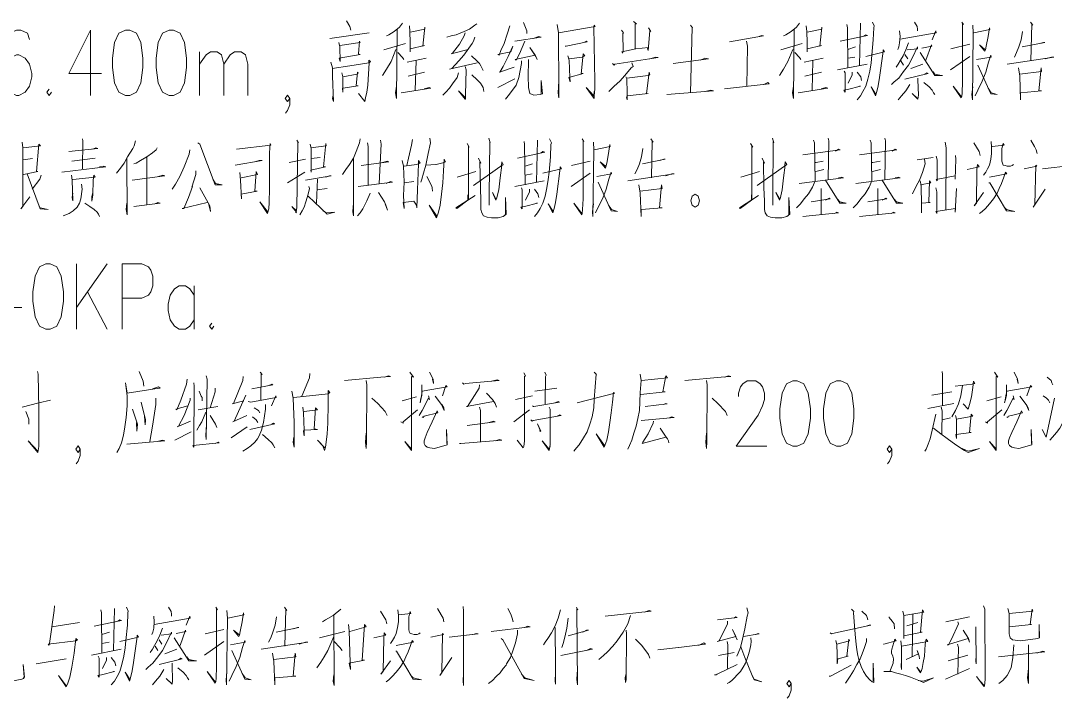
# Model space of a CAD drawing. Header units: millimetres. Extents: x 0 to 586, y 0 to 414.
# Drawn here: x 431.7 to 492.1, y 58.7 to 98.3 of the extents above; entities that cross this region are included whole.
import ezdxf

# ---------------------------------------------------------------- set-up
doc = ezdxf.new("R2010")
doc.units = ezdxf.units.MM

msp = doc.modelspace()

# ---------------------------------------------------------------- linework, layer by layer
at = {"color": 0, "lineweight": 0}
for points in [[(450.677139, 98.340333), (450.885278, 98.005194), (450.938194, 97.779417)], [(453.9615, 98.188639), (453.781583, 97.966389), (453.467611, 97.705333), (453.153639, 97.518361), (453.023111, 97.444278)], [(454.353083, 98.040472), (454.381306, 97.705333), (454.406, 97.070333), (454.406, 96.512944)], [(454.406, 96.699917), (455.242083, 96.886889), (455.13625, 96.848083), (455.266778, 97.966389), (455.266778, 97.8535), (454.406, 97.666528)], [(458.293611, 98.153361), (458.187778, 98.079278), (457.873806, 97.8535), (457.563361, 97.705333), (457.094167, 97.518361), (456.804889, 97.444278), (456.543833, 97.370194)], [(460.223306, 98.040472), (460.064556, 97.557167), (459.884639, 96.99625), (459.701194, 96.587028), (459.595361, 96.325972), (459.51775, 96.364778), (460.276222, 96.512944), (460.40675, 96.848083), (460.117472, 96.251889), (459.831722, 95.655694), (459.648278, 95.320556), (459.623583, 95.320556), (460.484361, 95.616889)], [(461.031167, 98.227444), (461.214611, 97.744139), (461.214611, 97.592444)], [(462.989083, 98.114556), (463.066694, 97.63125), (463.066694, 97.483083), (463.091389, 94.463306), (463.091389, 93.828306), (463.038472, 94.128167), (463.091389, 94.798444)], [(463.066694, 97.63125), (465.204528, 98.005194), (465.151611, 98.079278), (465.126917, 97.966389), (465.179833, 94.798444), (465.179833, 94.685556), (465.179833, 94.350417), (465.151611, 93.941194), (465.151611, 93.793028), (464.682417, 94.4245), (465.126917, 93.941194), (465.151611, 94.20225)], [(467.448194, 98.301528), (467.631639, 98.153361), (467.5505, 98.153361), (467.5505, 96.699917)], [(468.333667, 97.927583), (468.464194, 97.705333), (468.411278, 97.744139), (468.308972, 96.587028), (468.256056, 96.735194)], [(470.785472, 98.079278), (470.891306, 97.927583), (470.866611, 97.966389), (470.785472, 94.128167)], [(477.149583, 98.188639), (476.969667, 97.966389), (476.655694, 97.705333), (476.341722, 97.518361), (476.211194, 97.444278)], [(477.541167, 98.040472), (477.569389, 97.705333), (477.594083, 97.070333), (477.594083, 96.512944)], [(477.594083, 96.699917), (478.430167, 96.886889), (478.324333, 96.848083), (478.454861, 97.966389), (478.454861, 97.8535), (477.594083, 97.666528)], [(479.915361, 98.114556), (479.943583, 97.927583), (479.968278, 95.581611)], [(481.404083, 98.262722), (481.506389, 98.040472), (481.481694, 97.927583), (481.453472, 97.222028), (481.375861, 96.325972), (481.322944, 95.877944), (481.245333, 95.394639), (481.143028, 94.911333), (481.0125, 94.502111), (480.85375, 94.20225), (480.698528, 93.941194), (480.515083, 93.718944)], [(480.698528, 98.188639), (480.645611, 95.729778)], [(483.855889, 98.262722), (484.011111, 98.005194), (484.035806, 97.8535), (484.035806, 97.744139)], [(486.618139, 98.262722), (486.723972, 98.114556), (486.671056, 98.188639), (486.671056, 94.763167), (486.646361, 94.128167), (486.618139, 93.905917), (486.593444, 93.828306), (486.12425, 94.502111), (486.593444, 93.905917)], [(487.270778, 98.079278), (487.299, 97.63125), (487.246083, 93.718944), (487.217861, 94.015278), (487.270778, 94.463306)], [(487.323694, 97.63125), (488.262083, 97.818222), (488.237389, 97.927583), (488.159778, 97.409), (488.053944, 96.848083), (488.001028, 96.625833), (487.976333, 96.55175), (487.662361, 96.922167), (487.976333, 96.661111)], [(490.636278, 98.262722), (490.766806, 98.079278), (490.713889, 98.153361), (490.660972, 95.990833)], [(432.166889, 97.246722), (432.039889, 97.610083), (431.658889, 97.793528), (431.404889, 97.793528), (431.020361, 97.610083), (430.766361, 97.063278), (430.639361, 96.153111), (430.639361, 95.242944), (430.766361, 94.516222), (431.020361, 94.152861), (431.404889, 93.969417), (431.531889, 93.969417), (431.912889, 94.152861), (432.166889, 94.516222), (432.293889, 95.063028), (432.293889, 95.242944), (432.166889, 95.78975), (431.912889, 96.153111), (431.531889, 96.336556), (431.404889, 96.336556), (431.020361, 96.153111), (430.766361, 95.78975), (430.639361, 95.242944)], [(435.737, 97.793528), (434.459944, 95.242944), (436.372, 95.242944)], [(435.737, 97.793528), (435.737, 93.969417)], [(449.710528, 97.296111), (452.007111, 97.63125)], [(453.651056, 97.818222), (453.598139, 93.793028), (453.545222, 94.128167), (453.598139, 94.502111)], [(458.187778, 97.370194), (458.110167, 97.147944), (458.032556, 96.99625), (457.535139, 96.325972), (457.249389, 95.990833), (456.833111, 95.542806), (456.702583, 95.507528), (458.318306, 95.877944)], [(457.61275, 97.63125), (457.563361, 97.444278), (457.274083, 96.960972), (456.8825, 96.438861), (456.804889, 96.400056), (457.796194, 96.661111)], [(460.509056, 97.147944), (462.047167, 97.370194), (461.916639, 97.409), (461.577972, 97.296111)], [(466.742639, 97.779417), (466.873167, 97.63125), (466.82025, 97.592444), (466.848472, 96.55175), (466.795556, 96.438861), (466.770861, 96.512944), (467.578722, 96.699917), (468.333667, 96.774)], [(473.057361, 97.109139), (475.039972, 97.444278), (474.934139, 97.483083), (474.778917, 97.409)], [(476.839139, 97.818222), (476.786222, 93.793028), (476.733306, 94.128167), (476.786222, 94.502111)], [(479.523778, 97.147944), (481.114806, 97.483083), (481.0125, 97.518361), (480.906667, 97.444278)], [(482.995111, 97.744139), (483.019806, 97.409), (482.995111, 97.035056), (482.942194, 96.809278), (482.889278, 96.661111)], [(483.019806, 97.257306), (485.132944, 97.63125), (485.10825, 97.744139), (484.896583, 97.222028)], [(490.167083, 97.705333), (490.089472, 97.222028), (489.958944, 96.809278), (489.828417, 96.474139), (489.697889, 96.213083)], [(450.232639, 97.070333), (450.285556, 96.809278), (450.31025, 95.955556), (450.257333, 96.139), (451.485, 96.364778), (451.379167, 96.400056), (451.432083, 97.147944), (451.485, 97.070333), (450.285556, 96.886889)], [(454.12025, 96.99625), (452.867889, 96.625833)], [(461.108778, 97.147944), (460.794806, 96.400056), (460.586667, 96.029639), (460.537278, 96.064917), (461.7085, 96.325972), (461.398056, 96.774), (461.736722, 96.251889), (461.814333, 96.064917)], [(463.458278, 96.848083), (463.507667, 96.848083), (464.735333, 97.109139), (464.710639, 97.147944), (464.551889, 97.070333)], [(474.048667, 97.147944), (474.098056, 96.848083), (474.073361, 94.502111)], [(477.308333, 96.99625), (476.055972, 96.625833)], [(479.968278, 96.661111), (480.412778, 96.809278)], [(483.436083, 96.625833), (484.035806, 96.699917), (484.035806, 96.809278), (483.750056, 96.177806), (483.517222, 95.729778), (483.227944, 95.359361), (482.942194, 94.985417), (482.681139, 94.763167), (482.525917, 94.611472)], [(483.517222, 97.035056), (483.358472, 96.625833), (483.20325, 96.290694), (483.0445, 96.029639), (482.913972, 95.803861), (482.786972, 95.616889)], [(484.296861, 96.735194), (484.871889, 96.848083), (484.847194, 96.922167), (484.533222, 96.029639)], [(485.993722, 96.699917), (487.090861, 96.960972)], [(490.142389, 96.809278), (491.472361, 97.070333), (491.391222, 97.070333), (491.158389, 96.99625)], [(442.104639, 93.969417), (442.104639, 96.52)], [(442.104639, 95.78975), (442.489167, 96.336556), (442.743167, 96.52), (443.124167, 96.52), (443.381694, 96.336556), (443.508694, 95.78975), (443.508694, 93.969417)], [(443.508694, 95.78975), (443.889694, 96.336556), (444.143694, 96.52), (444.528222, 96.52), (444.782222, 96.336556), (444.909222, 95.78975), (444.909222, 93.969417)], [(453.569917, 96.661111), (453.284167, 95.955556), (453.023111, 95.507528), (452.790278, 95.133583)], [(453.67575, 96.474139), (453.9615, 96.177806), (454.039111, 96.064917)], [(454.222556, 95.91675), (455.344389, 96.139)], [(457.979639, 96.290694), (458.293611, 95.990833), (458.448833, 95.842667), (458.526444, 95.6945), (458.604056, 95.542806), (458.656972, 95.433444)], [(463.6135, 96.290694), (463.691111, 96.029639), (463.719333, 95.020694), (463.744028, 94.763167), (463.666417, 95.020694), (464.498972, 95.246472), (464.449583, 95.246472), (464.396667, 95.207667), (464.498972, 96.400056), (464.604806, 96.290694), (464.449583, 96.213083), (463.691111, 96.103722)], [(466.220528, 95.842667), (466.326361, 95.729778), (466.351056, 95.803861), (468.884, 96.177806), (468.753472, 96.213083), (468.411278, 96.103722)], [(469.769472, 95.842667), (471.829694, 96.103722), (471.805, 96.103722), (471.621556, 96.139), (471.3605, 96.029639)], [(476.761528, 96.661111), (476.47225, 95.955556), (476.211194, 95.507528), (475.978361, 95.133583)], [(476.863833, 96.474139), (477.149583, 96.177806), (477.230722, 96.064917)], [(477.410639, 95.91675), (478.532472, 96.139)], [(480.384556, 96.213083), (479.968278, 96.139)], [(481.0125, 96.251889), (482.106111, 96.512944), (482.0285, 96.625833), (482.003806, 96.400056), (481.820361, 95.020694), (481.74275, 94.537389), (481.665139, 94.20225), (481.584, 93.941194), (481.322944, 94.463306), (481.612222, 94.015278)], [(483.305556, 96.364778), (483.464306, 96.103722)], [(484.194556, 96.474139), (485.055333, 95.133583), (485.496306, 95.133583), (485.446917, 95.133583), (485.055333, 95.207667), (484.924806, 95.359361)], [(485.969028, 95.468722), (487.090861, 96.251889)], [(487.478917, 96.064917), (488.339694, 96.213083), (488.315, 96.325972), (488.184472, 95.91675), (488.02925, 95.320556), (487.821111, 94.798444), (487.560056, 94.276333), (487.401306, 93.941194)], [(489.281611, 95.803861), (491.994472, 96.213083), (491.863944, 96.213083), (491.497056, 96.103722)], [(449.893972, 93.98), (449.86575, 93.793028), (449.918667, 93.606056), (449.86575, 95.098306), (449.86575, 95.581611), (449.763444, 95.91675)], [(449.841056, 95.542806), (450.885278, 95.6945), (451.978889, 95.877944), (451.978889, 96.029639), (452.084722, 95.955556), (452.007111, 95.877944), (451.9295, 94.576194), (451.876583, 94.166972), (451.798972, 93.828306), (451.746056, 93.606056), (451.379167, 94.089361)], [(454.744667, 95.990833), (454.69175, 94.276333)], [(457.61275, 95.655694), (457.665667, 95.468722), (457.640972, 94.015278), (457.640972, 93.754222), (457.61275, 93.754222), (457.221167, 94.241056), (457.640972, 93.828306)], [(460.900639, 95.990833), (460.900639, 95.842667), (460.745417, 95.020694), (460.586667, 94.576194), (460.378528, 94.276333), (460.117472, 93.941194), (459.96225, 93.754222)], [(461.316917, 96.064917), (461.316917, 95.990833), (461.292222, 95.098306), (461.316917, 94.4245), (461.398056, 94.089361), (461.630889, 93.98), (461.997778, 94.015278), (462.128306, 94.054083), (462.047167, 94.83725), (462.047167, 94.054083)], [(467.342361, 95.877944), (467.4235, 95.655694), (467.317667, 95.581611), (466.950778, 95.133583), (466.640333, 94.798444), (466.326361, 94.502111), (466.012389, 94.20225)], [(477.93275, 95.990833), (477.879833, 94.276333)], [(479.368556, 95.468722), (481.090111, 95.803861)], [(483.072722, 95.990833), (483.227944, 95.729778)], [(484.349778, 95.803861), (483.64775, 95.542806)], [(487.560056, 95.729778), (488.315, 94.054083), (488.681889, 94.015278), (488.339694, 94.128167), (488.159778, 94.389222)], [(489.930722, 95.581611), (490.011861, 95.098306), (490.06125, 93.718944), (490.06125, 94.128167), (491.288917, 94.241056), (491.133694, 94.241056), (491.264222, 95.581611), (491.288917, 95.359361), (490.011861, 95.207667)], [(450.416083, 95.28175), (450.465472, 95.0595), (450.465472, 94.166972), (450.440778, 94.389222), (450.465472, 94.389222), (451.354472, 94.537389), (451.248639, 94.537389), (451.32625, 95.320556), (451.354472, 95.28175), (451.301556, 95.207667), (450.465472, 95.0595)], [(455.242083, 95.320556), (454.275472, 95.098306)], [(457.221167, 95.28175), (457.143556, 95.020694), (456.8825, 94.650278), (456.702583, 94.389222), (456.490917, 94.166972), (456.311, 93.98)], [(458.004333, 95.172389), (458.318306, 94.872528), (458.50175, 94.685556), (458.604056, 94.537389), (458.656972, 94.4245), (458.709889, 94.20225)], [(459.51775, 94.4245), (460.509056, 94.946611)], [(467.003694, 95.0595), (467.056611, 94.946611), (467.081306, 94.128167), (467.081306, 93.718944), (467.031917, 93.867111), (467.081306, 93.941194), (468.308972, 94.089361), (468.203139, 94.054083), (468.361889, 95.320556), (468.411278, 95.172389), (468.308972, 95.133583), (467.056611, 94.985417)], [(478.430167, 95.320556), (477.463556, 95.098306)], [(479.760139, 95.394639), (479.813056, 95.28175), (479.813056, 94.166972), (479.731917, 94.276333), (479.943583, 94.315139), (480.698528, 94.502111), (480.645611, 94.502111), (480.543306, 94.463306)], [(480.229333, 95.320556), (480.229333, 95.172389), (479.992972, 94.685556)], [(480.515083, 95.320556), (480.723222, 95.0595), (480.776139, 94.83725)], [(483.305556, 94.911333), (484.66375, 95.246472), (484.586139, 95.28175), (484.455611, 95.207667)], [(484.064028, 94.985417), (484.064028, 94.872528), (484.088722, 93.98), (484.064028, 93.754222), (483.725361, 94.089361), (484.035806, 93.793028)], [(433.313417, 94.332778), (433.186417, 94.152861), (433.313417, 93.969417), (433.443944, 94.152861)], [(453.883889, 94.128167), (455.605444, 94.389222), (455.503139, 94.4245), (455.213861, 94.350417)], [(472.768083, 94.350417), (475.378639, 94.650278), (475.2975, 94.724361), (475.064667, 94.611472)], [(477.071972, 94.128167), (478.793528, 94.389222), (478.691222, 94.4245), (478.401944, 94.350417)], [(483.594833, 94.611472), (483.358472, 94.241056), (483.097417, 93.941194), (482.913972, 93.718944)], [(484.402694, 94.724361), (484.716667, 94.463306), (484.896583, 94.276333), (484.977722, 94.128167), (485.055333, 94.015278)], [(447.128194, 92.935778), (447.234028, 93.083944), (447.364556, 93.419083), (447.364556, 93.793028), (447.234028, 93.98), (447.1035, 93.793028), (447.234028, 93.606056), (447.364556, 93.793028)], [(469.402583, 94.015278), (472.115444, 94.241056), (471.960222, 94.276333), (471.621556, 94.20225)], [(435.26075, 91.429417), (435.288972, 91.316528), (435.26075, 89.676111)], [(438.365194, 91.316528), (438.287583, 91.020194), (438.209972, 90.8685), (437.896, 90.385194), (437.687861, 90.01125), (437.479722, 89.714917), (437.243361, 89.415056)], [(447.780833, 91.355333), (447.886667, 91.203639), (447.83375, 91.242444), (447.780833, 87.404222), (447.731444, 87.107889), (447.756139, 87.143167), (447.495083, 87.478306), (447.756139, 87.21725)], [(451.485, 91.429417), (451.435611, 91.203639), (451.252167, 90.685056), (451.096944, 90.311111), (450.860583, 89.937167), (450.652444, 89.640833), (450.444306, 89.340972)], [(452.65975, 91.355333), (452.712667, 91.129556), (452.582139, 88.818861)], [(454.536528, 91.390611), (454.487139, 91.055472), (454.303694, 90.311111), (454.197861, 89.863083)], [(455.556056, 91.464694), (455.58075, 91.203639), (455.450222, 90.572167), (455.319694, 89.901889), (455.189167, 89.415056), (455.086861, 89.079917), (455.033944, 88.896472)], [(458.999167, 91.464694), (459.076778, 91.203639), (459.052083, 91.28125), (459.023861, 88.113306), (459.023861, 87.552389), (459.023861, 88.000417)], [(461.059389, 91.28125), (461.084083, 91.094278), (461.112306, 88.744778)], [(462.544583, 91.429417), (462.650417, 91.203639), (462.625722, 91.094278), (462.5975, 90.385194), (462.519889, 89.492667), (462.466972, 89.044639), (462.389361, 88.557806), (462.283528, 88.0745), (462.156528, 87.665278), (461.997778, 87.365417), (461.842556, 87.107889), (461.659111, 86.882111)], [(461.842556, 91.355333), (461.789639, 88.896472)], [(464.449583, 91.429417), (464.555417, 91.28125), (464.5025, 91.355333), (464.5025, 87.926333), (464.477806, 87.291333), (464.449583, 87.069083), (464.424889, 86.995), (463.955694, 87.665278), (464.424889, 87.069083)], [(468.467722, 91.429417), (468.59825, 91.242444), (468.545333, 91.316528), (468.492417, 89.154)], [(475.562083, 91.464694), (475.639694, 91.203639), (475.615, 91.28125), (475.586778, 88.113306), (475.586778, 87.552389), (475.586778, 88.000417)], [(477.960972, 91.355333), (478.013889, 91.203639), (478.066806, 88.970556), (477.908056, 88.596611), (477.675222, 88.222667), (477.414167, 87.926333), (477.206028, 87.626472), (476.969667, 87.404222)], [(478.82175, 91.464694), (478.849972, 91.316528), (478.82175, 89.079917)], [(481.273556, 91.355333), (481.326472, 91.203639), (481.379389, 88.970556), (481.220639, 88.596611), (480.987806, 88.222667), (480.72675, 87.926333), (480.518611, 87.626472), (480.28225, 87.404222)], [(482.134333, 91.464694), (482.162556, 91.316528), (482.134333, 89.079917)], [(488.343222, 91.28125), (488.367917, 90.942583), (488.367917, 90.572167), (488.318528, 90.237028), (488.237389, 89.901889), (488.135083, 89.676111), (488.02925, 89.492667), (487.898722, 89.305694)], [(490.6645, 91.355333), (490.872639, 90.981389), (490.978472, 90.794417), (491.031389, 90.572167)], [(431.740028, 91.242444), (431.76825, 90.907306), (431.76825, 87.478306), (431.662417, 87.330139), (432.184528, 88.039222)], [(431.792944, 90.907306), (432.808944, 91.020194), (432.706639, 91.129556), (432.576111, 89.527944), (432.653722, 89.527944), (431.817639, 89.340972)], [(434.452889, 90.685056), (436.14975, 90.8685), (436.043917, 90.907306), (435.835778, 90.833222)], [(439.617556, 90.907306), (439.564639, 90.794417), (439.3565, 90.607444), (439.017833, 90.385194), (438.654472, 90.162944), (438.393417, 90.01125), (438.262889, 89.975972)], [(441.522556, 90.794417), (441.497861, 90.533361), (441.208583, 89.789), (440.947528, 89.231611), (440.686472, 88.783583), (440.506556, 88.483722)], [(441.99175, 91.203639), (442.122278, 91.129556), (443.00775, 88.744778), (443.060667, 88.744778), (443.427556, 88.744778), (443.035972, 88.818861), (442.877222, 89.079917)], [(444.260111, 90.833222), (446.270944, 91.055472), (446.218028, 91.168361), (446.189806, 90.607444), (446.189806, 88.522528), (446.165111, 87.704083), (446.140417, 87.330139), (446.0875, 87.143167), (446.059278, 87.069083), (445.618306, 87.739361), (446.059278, 87.181972)], [(448.564, 91.129556), (448.616917, 90.8685), (448.616917, 90.162944), (448.616917, 89.492667), (448.592222, 89.602028), (449.453, 89.789), (449.347167, 89.789), (449.477694, 91.168361), (449.502389, 91.020194), (448.592222, 90.907306)], [(451.904806, 91.203639), (451.957722, 90.981389), (451.957722, 88.744778)], [(457.722111, 91.168361), (457.852639, 90.942583), (457.799722, 91.020194), (457.799722, 87.926333), (457.7715, 88.148583), (457.7715, 87.85225), (457.118861, 87.365417), (457.069472, 87.404222), (458.191306, 88.113306)], [(460.667806, 90.311111), (462.258833, 90.64625), (462.156528, 90.685056), (462.050694, 90.607444)], [(465.102222, 91.242444), (465.126917, 90.794417), (465.077528, 86.882111), (465.049306, 87.181972), (465.102222, 87.626472)], [(465.155139, 90.794417), (466.093528, 90.981389), (466.068833, 91.094278), (465.987694, 90.572167), (465.885389, 90.01125), (465.832472, 89.789), (465.807778, 89.714917), (465.493806, 90.088861), (465.807778, 89.827806)], [(467.998528, 90.8685), (467.920917, 90.385194), (467.790389, 89.975972), (467.659861, 89.640833), (467.529333, 89.379778)], [(474.285028, 91.168361), (474.415556, 90.942583), (474.362639, 91.020194), (474.362639, 87.926333), (474.334417, 88.148583), (474.334417, 87.85225), (473.685306, 87.365417), (473.632389, 87.404222), (474.754222, 88.113306)], [(477.336556, 90.498083), (479.527306, 90.794417), (479.421472, 90.833222), (479.241556, 90.720333)], [(480.649139, 90.498083), (482.839889, 90.794417), (482.734056, 90.833222), (482.554139, 90.720333)], [(485.655056, 91.242444), (485.707972, 90.907306), (485.683278, 87.291333)], [(487.327222, 91.203639), (487.637667, 90.685056), (487.690583, 90.459278)], [(488.396139, 90.981389), (489.098167, 91.055472), (489.048778, 91.168361), (488.967639, 90.8685), (488.967639, 90.607444), (488.967639, 90.385194), (488.967639, 90.124139), (488.995861, 90.01125), (489.048778, 89.901889), (489.151083, 89.863083), (489.281611, 89.827806), (489.465056, 89.827806), (489.567361, 89.863083), (489.6485, 89.937167)], [(432.33975, 90.272306), (431.792944, 90.198222)], [(435.991, 90.311111), (434.636333, 90.124139)], [(437.843083, 90.272306), (437.871306, 86.995), (437.818389, 87.291333), (437.843083, 87.665278)], [(439.017833, 90.346389), (439.017833, 87.591194)], [(444.1825, 89.901889), (445.748833, 90.162944), (445.590083, 90.162944), (445.304333, 90.088861)], [(448.27825, 90.237028), (447.339861, 90.050056)], [(448.616917, 90.272306), (449.139028, 90.346389)], [(451.096944, 90.311111), (451.096944, 86.920917), (451.044028, 87.181972), (451.096944, 87.665278)], [(451.537917, 89.863083), (453.157167, 90.088861), (453.051333, 90.124139), (452.790278, 90.050056)], [(453.936806, 90.162944), (454.017944, 89.827806), (454.042639, 88.896472), (454.017944, 88.113306), (454.042639, 87.365417), (453.989722, 87.704083), (454.617667, 87.778167), (454.772889, 87.552389), (454.797583, 87.404222), (454.825806, 88.448444), (454.878722, 89.975972), (454.878722, 90.162944), (454.981028, 90.01125), (454.772889, 89.937167), (454.042639, 89.827806)], [(455.319694, 89.901889), (455.894722, 89.937167), (455.919417, 89.937167), (456.388611, 90.050056), (456.46975, 90.088861), (456.388611, 90.237028), (456.339222, 89.56675), (456.311, 88.857667), (456.233389, 88.187389), (456.155778, 87.552389), (456.049944, 87.143167), (455.947639, 86.808028), (455.503139, 87.552389), (455.972333, 86.882111)], [(458.110167, 88.7095), (459.831722, 89.937167), (459.754111, 90.088861), (459.729417, 89.863083), (459.754111, 89.901889), (459.651806, 89.154), (459.574194, 88.448444), (459.443667, 87.926333), (459.415444, 87.85225), (459.207306, 88.300278), (459.415444, 87.926333)], [(458.399444, 90.311111), (458.529972, 90.01125), (458.477056, 90.088861), (458.50175, 88.557806), (458.529972, 87.813444), (458.529972, 87.291333), (458.582889, 87.107889), (458.685194, 86.920917), (458.893333, 86.846833), (459.154389, 86.808028), (459.545972, 86.808028), (459.831722, 86.882111), (460.015167, 87.030278), (459.96225, 88.000417), (459.96225, 86.995), (459.912861, 86.956194)], [(463.825167, 89.863083), (464.918778, 90.124139)], [(467.970306, 89.975972), (469.300278, 90.237028), (469.222667, 90.237028), (468.989833, 90.162944)], [(474.676611, 88.7095), (476.398167, 89.937167), (476.317028, 90.088861), (476.292333, 89.863083), (476.317028, 89.901889), (476.214722, 89.154), (476.137111, 88.448444), (476.006583, 87.926333), (475.978361, 87.85225), (475.770222, 88.300278), (475.978361, 87.926333)], [(474.962361, 90.311111), (475.092889, 90.01125), (475.039972, 90.088861), (475.064667, 88.557806), (475.092889, 87.813444), (475.092889, 87.291333), (475.145806, 87.107889), (475.248111, 86.920917), (475.45625, 86.846833), (475.717306, 86.808028), (476.108889, 86.808028), (476.398167, 86.882111), (476.578083, 87.030278), (476.528694, 88.000417), (476.528694, 86.995), (476.475778, 86.956194)], [(478.066806, 90.050056), (478.119722, 90.050056), (478.536, 90.124139)], [(481.379389, 90.050056), (481.432306, 90.050056), (481.848583, 90.124139)], [(484.455611, 90.237028), (484.483833, 89.975972), (484.325083, 89.453861), (484.145167, 89.005833), (483.961722, 88.670694), (483.753583, 88.222667)], [(484.014639, 90.198222), (484.953028, 90.346389)], [(485.136472, 90.424), (485.185861, 90.198222), (485.185861, 88.970556), (485.136472, 89.044639), (486.230083, 89.266889)], [(486.254778, 90.459278), (486.283, 90.237028), (486.230083, 89.079917)], [(434.061306, 89.492667), (436.618944, 89.789), (436.463722, 89.827806), (436.252056, 89.789)], [(441.885917, 89.56675), (441.885917, 89.340972), (441.653083, 88.596611), (441.677778, 88.635417), (441.444944, 88.000417), (441.183889, 87.365417), (441.078056, 87.365417), (442.538556, 87.704083)], [(444.443556, 89.453861), (444.496472, 89.005833), (444.549389, 87.926333), (444.521167, 88.187389), (445.459556, 88.374361), (445.329028, 88.374361), (445.410167, 89.527944), (445.487778, 89.340972), (444.521167, 89.154)], [(447.234028, 88.857667), (448.253556, 89.492667)], [(457.147083, 89.192806), (458.240694, 89.527944)], [(461.112306, 89.827806), (461.553278, 89.975972)], [(462.156528, 89.415056), (463.250139, 89.676111), (463.172528, 89.789), (463.144306, 89.56675), (462.964389, 88.187389), (462.886778, 87.704083), (462.805639, 87.365417), (462.728028, 87.107889), (462.466972, 87.626472), (462.75625, 87.181972)], [(465.310361, 89.231611), (466.171139, 89.379778), (466.146444, 89.492667), (466.015917, 89.079917), (465.857167, 88.483722), (465.649028, 87.961611), (465.387972, 87.443028), (465.23275, 87.107889)], [(473.71, 89.192806), (474.807139, 89.527944)], [(478.0915, 89.527944), (478.560694, 89.640833)], [(481.404083, 89.527944), (481.873278, 89.640833)], [(486.935639, 89.640833), (487.637667, 89.789), (487.535361, 89.937167), (487.507139, 89.640833), (487.482444, 87.665278), (487.351917, 87.517111), (487.898722, 88.300278)], [(488.237389, 89.192806), (489.256917, 89.379778), (489.179306, 89.492667), (489.073472, 89.192806), (488.942944, 88.818861), (488.812417, 88.522528), (488.681889, 88.261472), (488.47375, 87.926333), (488.237389, 87.626472), (488.004556, 87.365417), (487.821111, 87.181972), (487.665889, 87.069083)], [(490.272917, 89.676111), (491.003167, 89.827806), (490.95025, 89.901889), (490.900861, 87.591194), (490.795028, 87.443028), (491.500583, 88.483722)], [(491.341833, 89.676111), (493.038694, 89.863083), (492.932861, 89.901889), (492.724722, 89.827806)], [(432.029306, 89.379778), (432.78425, 87.330139), (433.253444, 87.291333), (432.78425, 87.404222), (432.678417, 87.626472)], [(432.837167, 89.305694), (432.759556, 89.079917), (432.315056, 88.483722)], [(434.611639, 89.305694), (434.661028, 89.005833), (434.68925, 87.813444), (434.661028, 88.000417), (434.68925, 88.261472)], [(434.68925, 89.044639), (435.991, 89.192806), (435.913389, 89.305694), (435.888694, 89.005833), (435.860472, 88.148583), (435.811083, 87.778167), (435.811083, 88.039222), (435.860472, 88.300278)], [(438.157056, 89.005833), (440.062056, 89.266889), (439.956222, 89.305694), (439.695167, 89.231611)], [(448.27825, 89.005833), (449.791667, 89.266889), (449.685833, 89.266889), (449.477694, 89.192806)], [(448.983806, 89.079917), (448.930889, 87.665278)], [(451.354472, 88.635417), (453.365306, 88.896472), (453.259472, 88.93175), (452.998417, 88.818861)], [(454.042639, 88.857667), (454.617667, 88.93175)], [(455.372611, 89.231611), (455.658361, 88.670694), (455.686583, 88.557806), (455.711278, 88.374361)], [(460.512583, 88.635417), (462.234139, 88.970556)], [(461.528583, 89.379778), (461.112306, 89.305694)], [(463.796944, 88.635417), (464.918778, 89.415056)], [(465.387972, 88.896472), (466.146444, 87.21725), (466.509806, 87.181972), (466.171139, 87.291333), (465.987694, 87.552389)], [(467.109528, 88.970556), (469.822389, 89.379778), (469.691861, 89.379778), (469.3285, 89.266889)], [(477.128417, 88.818861), (479.71075, 89.154), (479.604917, 89.192806), (479.421472, 89.154)], [(478.666528, 89.005833), (479.499083, 87.665278), (479.865972, 87.665278), (479.499083, 87.739361), (479.343861, 87.926333)], [(480.441, 88.818861), (483.023333, 89.154), (482.9175, 89.192806), (482.734056, 89.154)], [(481.979111, 89.005833), (482.811667, 87.665278), (483.178556, 87.665278), (482.811667, 87.739361), (482.656444, 87.926333)], [(484.194556, 88.970556), (484.247472, 88.7095), (484.275694, 87.552389), (484.275694, 87.107889), (484.275694, 87.665278), (484.769583, 87.704083), (484.691972, 87.704083), (484.744889, 88.970556), (484.8225, 88.857667), (484.222778, 88.744778)], [(488.212694, 88.857667), (488.265611, 88.857667), (489.228694, 87.21725), (489.726111, 87.181972), (489.228694, 87.291333), (489.098167, 87.443028)], [(435.211361, 88.783583), (435.236056, 88.483722), (435.158444, 87.926333), (435.080833, 87.665278), (434.950306, 87.443028), (434.713944, 87.21725), (434.481111, 87.069083), (434.138917, 86.920917)], [(442.122278, 88.557806), (442.697306, 87.517111), (442.746694, 87.181972), (442.644389, 87.591194)], [(448.486389, 88.635417), (448.514611, 88.522528), (448.433472, 88.187389), (448.302944, 87.739361), (448.200639, 87.443028), (448.094806, 87.21725), (447.964278, 86.995)], [(448.955583, 88.448444), (449.555306, 88.522528)], [(452.060028, 88.261472), (451.876583, 87.813444), (451.64375, 87.330139), (451.485, 87.107889), (451.329778, 86.920917)], [(452.557444, 88.300278), (452.896111, 87.739361), (452.973722, 87.552389), (453.076028, 87.256056), (452.9455, 87.626472)], [(460.904167, 88.557806), (460.953556, 88.448444), (460.953556, 87.330139), (460.875944, 87.443028), (461.084083, 87.478306), (461.842556, 87.665278), (461.789639, 87.665278), (461.683806, 87.626472)], [(461.373361, 88.483722), (461.373361, 88.335556), (461.137, 87.85225)], [(461.659111, 88.483722), (461.86725, 88.222667), (461.920167, 88.000417)], [(467.762167, 88.744778), (467.839778, 88.261472), (467.892694, 86.882111), (467.892694, 87.291333), (469.120361, 87.404222), (468.961611, 87.404222), (469.092139, 88.744778), (469.120361, 88.522528), (467.839778, 88.374361)], [(478.405472, 88.522528), (478.405472, 87.030278)], [(481.718056, 88.522528), (481.718056, 87.030278)], [(485.10825, 88.557806), (485.161167, 88.335556), (485.161167, 87.069083), (485.10825, 87.181972), (486.254778, 87.365417), (486.230083, 87.143167), (486.307694, 88.522528)], [(435.391278, 87.665278), (435.680556, 87.478306), (435.941611, 87.291333), (436.121528, 87.143167), (436.202667, 87.030278), (436.252056, 86.882111)], [(438.262889, 87.478306), (439.801, 87.665278), (439.670472, 87.704083), (439.487028, 87.626472)], [(448.433472, 88.0745), (449.555306, 87.030278), (449.999806, 87.143167), (449.502389, 87.107889), (449.322472, 87.21725)], [(477.830444, 87.739361), (478.927583, 87.926333), (478.874667, 87.961611), (478.666528, 87.85225)], [(481.143028, 87.739361), (482.240167, 87.926333), (482.18725, 87.961611), (481.979111, 87.85225)], [(477.336556, 86.882111), (479.421472, 87.107889), (479.319167, 87.143167), (479.188639, 87.069083)], [(480.649139, 86.882111), (482.734056, 87.107889), (482.63175, 87.143167), (482.501222, 87.069083)], [(431.087389, 84.119861), (429.813861, 81.572806), (431.725917, 81.572806)], [(434.9115, 80.299278), (434.9115, 84.119861)], [(436.693028, 84.119861), (434.9115, 81.572806)], [(437.585556, 80.299278), (437.585556, 84.119861), (438.732083, 84.119861), (439.113083, 83.939944), (439.243611, 83.7565), (439.370611, 83.393139), (439.370611, 82.846333), (439.243611, 82.482972), (439.113083, 82.299528), (438.732083, 82.119611), (437.585556, 82.119611)], [(441.790667, 82.299528), (441.536667, 82.666417), (441.279139, 82.846333), (440.898139, 82.846333), (440.644139, 82.666417), (440.390139, 82.299528), (440.259611, 81.75625), (440.259611, 81.392889), (440.390139, 80.846083), (440.644139, 80.482722), (440.898139, 80.299278), (441.279139, 80.299278), (441.536667, 80.482722), (441.790667, 80.846083)], [(441.790667, 82.846333), (441.790667, 80.299278)], [(435.5465, 82.482972), (436.693028, 80.299278)], [(442.810194, 80.662639), (442.683194, 80.482722), (442.810194, 80.299278), (442.937194, 80.482722)], [(432.629028, 77.833361), (432.678417, 77.681667), (432.706639, 75.632028), (432.706639, 74.365556), (432.706639, 73.434222), (432.653722, 73.099083), (432.078694, 73.769361), (432.653722, 73.173167)], [(438.573333, 77.833361), (438.809694, 77.272444), (438.834389, 76.976111)], [(441.367333, 77.385333), (441.339111, 77.085472), (441.000444, 76.154139), (440.767611, 75.59675), (440.714694, 75.632028), (441.416722, 75.819)], [(442.489167, 77.572306), (442.538556, 77.385333), (442.489167, 73.843444), (442.460944, 74.1045), (442.513861, 74.700694)], [(444.651694, 77.5335), (444.627, 77.31125), (444.080194, 75.967167), (443.999056, 75.931889), (444.679917, 76.118861)], [(445.643, 77.794556), (445.748833, 77.646389), (445.695917, 77.681667), (445.671222, 76.154139)], [(448.539306, 77.720472), (448.514611, 77.459417), (448.070111, 76.379917)], [(450.574833, 77.31125), (452.687972, 77.494694), (453.259472, 77.5335), (453.128944, 77.572306), (452.896111, 77.494694)], [(454.381306, 77.794556), (454.589444, 77.494694), (454.487139, 77.5335), (454.487139, 73.917528), (454.487139, 73.508306), (454.487139, 73.211972), (454.095556, 73.734083), (454.487139, 73.286056), (454.487139, 73.473028)], [(455.527833, 77.794556), (455.7395, 77.385333), (455.764194, 77.124278), (455.711278, 77.385333)], [(461.034694, 77.75575), (461.137, 77.572306), (461.084083, 77.5335), (461.084083, 73.769361), (461.034694, 73.434222), (461.006472, 73.360139), (460.643111, 73.808167)], [(462.258833, 77.794556), (462.336444, 77.607583), (462.31175, 77.5335), (462.283528, 75.931889)], [(465.155139, 77.794556), (465.285667, 77.646389), (465.257444, 77.681667), (465.208056, 76.937306), (465.155139, 76.192944), (465.126917, 75.706111), (465.024611, 75.187528), (464.894083, 74.7395), (464.738861, 74.291472), (464.527194, 73.956333), (464.266139, 73.547111), (464.110917, 73.360139), (463.955694, 73.173167)], [(467.839778, 77.681667), (467.892694, 77.31125), (467.839778, 76.602167), (467.815083, 76.044778), (467.790389, 75.557944), (467.70925, 75.074639), (467.606944, 74.626611), (467.476417, 74.217389), (467.345889, 73.808167), (467.215361, 73.508306), (467.109528, 73.286056)], [(467.920917, 77.31125), (469.430806, 77.459417), (469.3285, 77.572306), (469.16975, 76.640972), (469.300278, 76.640972), (467.868, 76.489278)], [(470.450333, 77.31125), (472.563472, 77.494694), (473.134972, 77.5335), (473.004444, 77.572306), (472.771611, 77.494694)], [(485.475139, 77.833361), (485.503361, 77.646389), (485.503361, 75.857806)], [(488.526667, 77.794556), (488.734806, 77.494694), (488.6325, 77.5335), (488.6325, 73.917528), (488.6325, 73.508306), (488.6325, 73.211972), (488.240917, 73.734083), (488.6325, 73.286056), (488.6325, 73.473028)], [(489.676722, 77.794556), (489.884861, 77.385333), (489.909556, 77.124278), (489.856639, 77.385333)], [(491.606417, 77.494694), (491.83925, 77.31125), (491.892167, 77.159556), (491.945083, 77.050194)], [(439.3565, 76.824417), (439.695167, 76.937306), (439.801, 76.863222), (439.748083, 76.863222), (437.871306, 76.563361), (437.765472, 77.159556), (437.871306, 76.415194), (437.871306, 75.819), (437.818389, 75.148722), (437.740778, 74.591333), (437.663167, 74.1045), (437.532639, 73.66), (437.402111, 73.321333), (437.271583, 73.099083)], [(441.755389, 77.159556), (441.783611, 76.976111), (441.755389, 73.398944), (441.706, 73.508306), (443.244111, 73.66), (443.191194, 73.695278), (443.00775, 73.621194)], [(443.00775, 76.863222), (443.00775, 76.640972), (442.722, 75.706111)], [(445.149111, 76.824417), (446.37325, 77.050194), (446.320333, 77.085472), (446.140417, 77.011389)], [(451.827194, 77.31125), (451.876583, 77.050194), (451.851889, 73.734083), (451.827194, 73.321333), (451.798972, 73.695278), (451.827194, 74.217389)], [(455.086861, 77.050194), (455.086861, 76.67625), (455.086861, 76.454), (455.033944, 76.192944), (454.981028, 76.005972), (455.00925, 76.154139), (455.058639, 76.415194), (455.111556, 76.67625), (456.572056, 76.937306), (456.494444, 77.011389), (456.286306, 76.415194)], [(457.461056, 77.159556), (457.538667, 77.085472), (457.640972, 77.124278), (459.598889, 77.31125), (459.493056, 77.346528), (459.154389, 77.272444)], [(458.452361, 77.050194), (458.424139, 76.863222), (457.746806, 75.783722), (457.693889, 75.783722), (459.260222, 76.080056)], [(461.683806, 76.67625), (462.964389, 76.863222)], [(471.702694, 77.31125), (471.752083, 77.050194), (471.727389, 73.734083), (471.702694, 73.321333), (471.674472, 73.695278), (471.702694, 74.217389)], [(473.575944, 76.376389), (473.575944, 76.556306), (473.702944, 76.923194), (473.829944, 77.103111), (474.087472, 77.286556), (474.595472, 77.286556), (474.849472, 77.103111), (474.976472, 76.923194), (475.107, 76.556306), (475.107, 76.192944), (474.976472, 75.829583), (474.722472, 75.282778), (473.448944, 73.462444), (475.234, 73.462444)], [(486.050167, 75.187528), (486.258306, 75.557944), (486.44175, 75.931889), (486.572278, 76.415194), (486.674583, 77.011389)], [(486.233611, 76.976111), (487.224917, 77.085472), (487.380139, 77.124278), (487.302528, 77.272444), (487.274306, 76.8985), (487.196694, 76.341111), (487.066167, 75.893083), (486.988556, 75.632028), (486.702806, 75.931889)], [(489.232222, 77.050194), (489.232222, 76.67625), (489.232222, 76.454), (489.179306, 76.192944), (489.126389, 76.005972), (489.154611, 76.154139), (489.207528, 76.415194), (489.256917, 76.67625), (490.717417, 76.937306), (490.639806, 77.011389), (490.431667, 76.415194)], [(431.740028, 75.744917), (432.706639, 76.005972), (433.383972, 76.154139)], [(439.539944, 76.267028), (439.539944, 75.893083), (439.3565, 74.626611), (439.201278, 73.734083)], [(441.54725, 76.267028), (441.54725, 76.154139), (441.208583, 75.261611), (440.869917, 74.626611), (440.792306, 74.591333), (441.575472, 74.926472)], [(442.069361, 76.67625), (442.199889, 76.379917), (442.252806, 76.302306), (442.252806, 76.267028), (442.252806, 76.118861)], [(444.810444, 76.454), (444.729306, 76.267028), (444.129583, 74.926472), (444.051972, 74.887667), (444.859833, 75.261611)], [(444.940972, 76.080056), (445.096194, 76.044778), (446.581389, 76.302306), (446.556694, 76.415194), (446.295639, 75.819)], [(447.495083, 76.67625), (447.572694, 76.267028), (447.625611, 74.852389), (447.625611, 74.813583), (447.625611, 73.917528), (447.625611, 73.398944), (447.572694, 73.695278), (447.600917, 73.995139)], [(447.600917, 76.302306), (449.608222, 76.528083), (449.714056, 76.602167), (449.608222, 76.715056), (449.608222, 75.857806), (449.583528, 74.887667), (449.583528, 74.813583), (449.555306, 74.178583), (449.502389, 73.695278), (449.453, 73.398944), (449.400083, 73.211972), (449.29425, 73.473028), (448.983806, 73.808167), (449.424778, 73.360139)], [(452.165861, 76.267028), (452.504528, 75.967167), (452.9455, 75.483861), (453.051333, 75.261611)], [(453.936806, 76.118861), (454.772889, 76.341111)], [(455.478444, 76.415194), (455.527833, 76.192944), (455.478444, 76.267028), (455.111556, 75.557944), (454.928111, 75.261611)], [(455.870028, 76.379917), (456.233389, 75.893083), (456.388611, 75.557944), (456.363917, 75.706111), (456.258083, 75.893083)], [(458.868639, 76.563361), (459.207306, 76.192944), (459.362528, 75.967167), (459.443667, 75.744917)], [(460.561972, 76.192944), (461.553278, 76.415194)], [(464.163833, 76.005972), (466.354583, 76.563361), (466.276972, 76.602167), (466.224056, 76.044778), (466.146444, 75.409778), (466.068833, 74.852389), (465.987694, 74.291472), (465.885389, 73.808167), (465.779556, 73.508306), (465.726639, 73.398944), (465.257444, 74.178583), (465.754861, 73.508306)], [(472.041361, 76.267028), (472.380028, 75.967167), (472.824528, 75.483861), (472.926833, 75.261611)], [(484.875417, 76.454), (486.050167, 76.640972)], [(488.085694, 76.118861), (488.91825, 76.341111)], [(489.623806, 76.415194), (489.676722, 76.192944), (489.623806, 76.267028), (489.256917, 75.557944), (489.077, 75.261611)], [(490.015389, 76.379917), (490.37875, 75.893083), (490.5375, 75.557944), (490.509278, 75.706111), (490.406972, 75.893083)], [(491.317139, 74.439639), (491.5535, 73.995139), (492.047389, 76.267028)], [(491.370056, 76.415194), (491.578194, 76.267028), (491.684028, 76.154139), (491.761639, 76.005972)], [(438.185278, 75.632028), (438.471028, 74.7395), (438.442806, 74.330278), (438.418111, 74.852389)], [(438.679167, 76.044778), (438.940222, 75.000556), (438.915528, 74.700694), (438.887306, 75.222806)], [(442.016444, 75.59675), (443.1665, 75.783722)], [(445.956972, 75.893083), (445.956972, 75.632028), (445.826444, 74.852389), (445.720611, 74.404361), (445.590083, 74.069222), (445.487778, 73.88225), (445.329028, 73.695278), (445.096194, 73.473028), (444.888056, 73.321333), (444.627, 73.173167)], [(445.279639, 75.706111), (445.540694, 75.557944), (445.618306, 75.409778)], [(448.123028, 75.744917), (448.172417, 75.409778), (448.200639, 74.404361), (448.200639, 74.069222), (448.172417, 74.330278), (448.200639, 74.404361), (448.983806, 74.439639), (448.800361, 74.478444), (448.877972, 75.706111), (448.983806, 75.59675), (448.200639, 75.483861)], [(453.859194, 74.887667), (453.989722, 74.813583), (453.989722, 74.887667), (454.825806, 75.59675)], [(458.452361, 75.744917), (458.50175, 75.557944), (458.50175, 73.695278)], [(460.459667, 74.887667), (461.373361, 75.59675)], [(461.553278, 75.819), (461.606194, 75.783722), (461.634417, 75.783722), (463.119611, 76.044778), (463.042, 76.080056), (462.858556, 76.005972)], [(462.519889, 75.744917), (462.572806, 75.632028), (462.572806, 73.547111), (462.544583, 73.321333), (462.519889, 73.211972), (462.103611, 73.769361), (462.519889, 73.286056), (462.572806, 73.434222)], [(468.129056, 75.783722), (469.406111, 75.931889), (469.3285, 75.967167), (469.197972, 75.893083)], [(484.642583, 75.670833), (486.152472, 75.967167)], [(485.422222, 75.744917), (485.475139, 75.522667), (485.450444, 74.178583)], [(488.004556, 74.887667), (488.135083, 74.813583), (488.135083, 74.887667), (488.971167, 75.59675)], [(431.948167, 75.483861), (432.131611, 75.035833), (432.131611, 74.7395)], [(442.460944, 75.448583), (442.228111, 74.887667), (442.097583, 74.665417), (441.938833, 74.404361)], [(442.722, 75.261611), (443.035972, 74.7395), (443.113583, 74.552528)], [(445.1985, 75.187528), (445.410167, 75.000556), (445.512472, 74.852389)], [(455.111556, 75.187528), (455.164472, 75.148722), (455.217389, 75.222806), (456.02525, 75.409778), (455.972333, 75.522667), (455.686583, 74.887667), (455.397306, 74.256194), (455.270306, 73.956333), (455.217389, 73.769361), (455.217389, 73.621194), (455.270306, 73.508306), (455.397306, 73.398944), (455.556056, 73.360139), (455.817111, 73.321333), (456.572056, 73.547111), (456.519139, 74.439639), (456.547361, 73.621194)], [(461.450972, 75.000556), (461.528583, 74.926472), (461.5815, 74.96175), (463.225444, 75.261611), (463.144306, 75.296889), (462.989083, 75.222806)], [(467.892694, 74.96175), (469.822389, 75.148722), (469.691861, 75.187528), (469.536639, 75.109917)], [(485.111778, 75.335694), (484.903639, 74.404361), (484.773111, 73.88225), (484.667278, 73.582389), (484.53675, 73.286056), (484.459139, 73.173167)], [(485.475139, 75.000556), (485.972556, 75.109917)], [(486.258306, 75.261611), (486.311222, 75.035833), (486.311222, 74.143306), (486.311222, 73.917528), (486.283, 74.143306), (487.172, 74.256194), (487.066167, 74.256194), (487.172, 75.335694), (487.274306, 75.222806), (486.311222, 75.035833)], [(489.256917, 75.187528), (489.309833, 75.148722), (489.36275, 75.222806), (490.170611, 75.409778), (490.117694, 75.522667), (489.831944, 74.887667), (489.546194, 74.256194), (489.415667, 73.956333), (489.36275, 73.769361), (489.36275, 73.621194), (489.415667, 73.508306), (489.546194, 73.398944), (489.701417, 73.360139), (489.962472, 73.321333), (490.717417, 73.547111), (490.668028, 74.439639), (490.692722, 73.621194)], [(492.752944, 75.335694), (492.544806, 74.887667), (492.361361, 74.513722), (492.153222, 74.256194), (491.920389, 73.995139), (491.761639, 73.808167)], [(443.949667, 73.956333), (444.888056, 74.591333)], [(445.043278, 74.439639), (446.503778, 74.774778), (446.426167, 74.813583), (446.320333, 74.7395)], [(457.722111, 74.665417), (459.362528, 74.887667), (459.260222, 74.926472), (459.023861, 74.852389)], [(461.842556, 74.774778), (461.973083, 74.439639), (461.997778, 74.291472)], [(461.842556, 74.774778), (462.026, 74.330278)], [(468.622944, 74.926472), (468.59825, 74.813583), (468.308972, 74.178583), (467.998528, 73.695278), (467.945611, 73.621194), (469.3285, 73.995139)], [(469.014528, 74.513722), (469.353194, 73.995139), (469.430806, 73.88225), (469.483722, 73.769361), (469.511944, 73.66)], [(484.98125, 74.513722), (485.397528, 74.178583), (485.764417, 73.917528), (486.283, 73.547111), (486.780417, 73.211972), (486.988556, 73.099083), (487.665889, 73.321333), (486.988556, 73.173167), (486.649889, 73.321333)], [(437.843083, 73.582389), (440.062056, 73.769361), (439.931528, 73.808167), (439.617556, 73.734083)], [(440.661778, 73.808167), (441.600167, 74.291472)], [(445.773528, 74.143306), (446.112194, 73.843444), (446.320333, 73.66), (446.401472, 73.547111), (446.503778, 73.360139)], [(457.277611, 73.621194), (457.355222, 73.621194), (459.754111, 73.808167), (459.623583, 73.843444), (459.39075, 73.769361)], [(434.897389, 72.428806), (434.999694, 72.576972), (435.130222, 72.912111), (435.130222, 73.286056), (434.999694, 73.473028), (434.872694, 73.286056), (434.999694, 73.099083), (435.130222, 73.286056)], [(482.293083, 72.428806), (482.398917, 72.576972), (482.529444, 72.912111), (482.529444, 73.286056), (482.398917, 73.473028), (482.268389, 73.286056), (482.398917, 73.099083), (482.529444, 73.286056)], [(433.627389, 64.124417), (433.602694, 63.863361), (433.341639, 61.923083), (433.288722, 61.813722), (433.264028, 61.887806), (434.87975, 62.074778), (434.960889, 62.148861), (434.87975, 62.222944), (434.777444, 61.365694), (434.646917, 60.54725), (434.516389, 59.951056), (434.410556, 59.615917), (434.30825, 59.390139), (433.86375, 60.060417), (434.332944, 59.428944)], [(457.496333, 64.085611), (457.521028, 63.824556), (457.521028, 59.464222), (457.496333, 59.764083), (457.521028, 60.1345)], [(487.884611, 64.124417), (487.962222, 63.937444), (487.986917, 59.876972), (487.962222, 59.577111), (487.937528, 59.390139), (487.909306, 59.428944), (487.493028, 59.986333)], [(436.34025, 63.898639), (436.368472, 63.711667), (436.393167, 61.365694)], [(437.828972, 64.050333), (437.931278, 63.824556), (437.906583, 63.711667), (437.881889, 63.006111), (437.80075, 62.110056), (437.751361, 61.665556), (437.670222, 61.178722), (437.567917, 60.695417), (437.437389, 60.286194), (437.282167, 59.986333), (437.123417, 59.725278), (436.939972, 59.503028)], [(437.123417, 63.972722), (437.0705, 61.513861)], [(439.42, 63.528222), (439.444694, 63.193083), (439.42, 62.819139), (439.367083, 62.596889), (439.314167, 62.445194)], [(439.444694, 63.041389), (441.557833, 63.415333), (441.533139, 63.528222), (441.325, 63.006111)], [(440.280778, 64.050333), (440.436, 63.789278), (440.464222, 63.637583), (440.464222, 63.528222)], [(443.046556, 64.050333), (443.148861, 63.898639), (443.095944, 63.972722), (443.095944, 60.54725), (443.07125, 59.91225), (443.046556, 59.69), (443.018333, 59.615917), (442.549139, 60.286194), (443.018333, 59.69)], [(443.695667, 63.863361), (443.723889, 63.415333), (443.670972, 59.503028), (443.646278, 59.799361), (443.695667, 60.247389)], [(443.748583, 63.415333), (444.686972, 63.602306), (444.662278, 63.711667), (444.584667, 63.193083), (444.478833, 62.632167), (444.429444, 62.409917), (444.401222, 62.335833), (444.08725, 62.70625), (444.401222, 62.445194)], [(446.591972, 63.489417), (446.514361, 63.006111), (446.383833, 62.596889), (446.253306, 62.26175), (446.122778, 62.000694)], [(447.061167, 64.050333), (447.191694, 63.863361), (447.138778, 63.937444), (447.089389, 61.774917)], [(450.349056, 63.937444), (449.904556, 63.5635), (449.463583, 63.302444), (449.280139, 63.193083)], [(449.932778, 63.5635), (449.957472, 59.464222), (449.904556, 59.725278), (449.932778, 60.099222)], [(452.670333, 63.824556), (452.984306, 63.302444), (453.033694, 63.080194)], [(453.686333, 63.898639), (453.714556, 63.5635), (453.714556, 63.193083), (453.661639, 62.857944), (453.584028, 62.519278), (453.478194, 62.297028), (453.375889, 62.110056), (453.245361, 61.923083)], [(453.73925, 63.602306), (454.444806, 63.676389), (454.391889, 63.789278), (454.314278, 63.489417), (454.314278, 63.228361), (454.314278, 63.006111), (454.314278, 62.745056), (454.338972, 62.632167), (454.391889, 62.519278), (454.497722, 62.484), (454.62825, 62.445194), (454.808167, 62.445194), (454.914, 62.484), (454.991611, 62.558083)], [(456.007611, 63.972722), (456.219278, 63.602306), (456.321583, 63.415333), (456.3745, 63.193083)], [(460.103361, 63.972722), (460.286806, 63.637583), (460.364417, 63.415333), (460.417333, 63.193083)], [(463.183111, 63.898639), (463.052583, 63.415333), (462.869139, 62.967306), (462.661, 62.558083), (462.452861, 62.222944), (462.294111, 62.000694), (462.191806, 61.849)], [(464.1215, 64.050333), (464.199111, 63.898639), (464.146194, 63.972722), (464.174417, 59.503028), (464.146194, 59.838167), (464.174417, 60.395556)], [(467.278861, 63.5635), (467.120111, 63.080194), (466.834361, 62.596889), (466.495694, 62.074778), (466.234639, 61.774917), (465.920667, 61.439778), (465.687833, 61.217528), (465.426778, 60.99175)], [(465.790139, 63.528222), (468.478306, 63.824556), (468.372472, 63.863361), (468.086722, 63.750472)], [(472.362389, 63.302444), (473.512444, 63.454139), (473.434833, 63.489417), (473.304306, 63.415333)], [(474.05925, 64.011528), (474.136861, 63.711667), (474.083944, 63.528222), (473.953417, 62.780333), (473.822889, 62.184139), (473.692361, 61.700833), (473.561833, 61.365694), (473.484222, 61.178722)], [(480.190528, 63.937444), (480.321056, 63.789278), (480.292833, 63.711667), (480.370444, 62.70625), (480.423361, 62.26175), (480.448056, 61.887806), (480.500972, 61.552667), (480.553889, 61.217528), (480.6315, 60.917667), (480.737333, 60.582528), (480.892556, 60.286194), (481.051306, 60.025139), (481.259444, 59.799361), (481.389972, 59.69), (481.492278, 59.651194), (481.439361, 60.7695), (481.439361, 59.725278)], [(480.79025, 63.824556), (481.051306, 63.5635), (481.100694, 63.454139), (481.128917, 63.302444)], [(482.381278, 63.489417), (482.381278, 63.454139), (482.561194, 63.228361), (482.667028, 63.080194), (482.691722, 62.780333)], [(483.189139, 63.824556), (483.242056, 63.5635), (483.242056, 62.222944), (483.242056, 62.371111), (484.310972, 62.596889), (484.205139, 62.596889), (484.335667, 63.898639), (484.413278, 63.750472), (483.242056, 63.5635)], [(483.760639, 63.637583), (483.735944, 61.143444)], [(485.693861, 63.193083), (487.07675, 63.489417)], [(489.316889, 63.972722), (489.398028, 63.676389), (489.398028, 62.484), (489.447417, 62.26175), (489.577944, 62.148861), (490.047139, 62.074778), (491.066667, 62.222944), (491.168972, 62.26175), (491.144278, 63.041389), (491.144278, 62.26175)], [(489.398028, 63.676389), (490.777389, 63.824556), (490.728, 63.937444), (490.622167, 63.041389), (490.699778, 63.041389), (489.398028, 62.893222)], [(435.087889, 63.154278), (433.472167, 62.893222)], [(435.948667, 62.932028), (437.543222, 63.267167), (437.437389, 63.302444), (437.331556, 63.228361)], [(446.567278, 62.596889), (447.89725, 62.857944), (447.819639, 62.857944), (447.583278, 62.780333)], [(450.793556, 63.041389), (450.842944, 62.670972), (450.895861, 60.808306), (450.924083, 60.395556), (450.842944, 60.7695), (451.731944, 60.956472), (451.601417, 60.956472), (451.731944, 63.041389), (451.83425, 62.893222), (450.871167, 62.632167)], [(459.140278, 62.632167), (461.408639, 62.893222), (461.253417, 62.932028), (461.094667, 62.857944)], [(462.869139, 62.857944), (462.893833, 60.621333), (462.893833, 59.986333), (462.893833, 59.538306), (462.869139, 59.764083), (462.893833, 60.173306)], [(463.624083, 63.415333), (463.546472, 62.819139), (463.444167, 62.297028), (463.338333, 61.923083), (463.260722, 61.700833)], [(472.937417, 63.228361), (472.937417, 63.080194), (472.443528, 62.074778), (472.337694, 62.035972), (473.434833, 62.335833), (473.223167, 62.745056), (473.512444, 62.148861)], [(478.938167, 62.558083), (479.015778, 62.484), (479.068694, 62.519278), (481.308833, 63.006111), (481.206528, 63.006111), (481.100694, 62.967306)], [(484.049917, 63.154278), (483.421972, 62.967306)], [(486.395889, 63.193083), (486.424111, 63.080194), (486.032528, 62.184139), (485.926694, 62.000694), (485.849083, 61.849), (485.771472, 61.849), (486.995611, 62.222944), (487.07675, 62.000694), (487.023833, 62.222944), (486.709861, 62.70625)], [(487.440111, 62.893222), (487.464806, 60.730694), (487.440111, 60.917667), (487.464806, 61.217528)], [(436.393167, 62.445194), (436.837667, 62.596889)], [(437.437389, 62.035972), (438.531, 62.297028), (438.453389, 62.409917), (438.428694, 62.184139), (438.24525, 60.808306), (438.167639, 60.321472), (438.090028, 59.986333), (438.012417, 59.725278), (437.751361, 60.247389), (438.037111, 59.799361)], [(439.8645, 62.409917), (440.464222, 62.484), (440.464222, 62.596889), (440.174944, 61.961889), (439.942111, 61.513861), (439.652833, 61.143444), (439.367083, 60.7695), (439.106028, 60.54725), (438.950806, 60.395556)], [(439.942111, 62.819139), (439.783361, 62.409917), (439.628139, 62.074778), (439.472917, 61.813722), (439.342389, 61.587944), (439.211861, 61.4045)], [(440.619444, 62.26175), (441.480222, 60.917667), (441.924722, 60.917667), (441.871806, 60.917667), (441.480222, 60.99175), (441.349694, 61.143444)], [(440.725278, 62.519278), (441.296778, 62.632167), (441.272083, 62.70625), (440.958111, 61.813722)], [(442.418611, 62.484), (443.51575, 62.745056)], [(449.932778, 62.335833), (449.774028, 61.923083), (449.590583, 61.513861), (449.382444, 61.143444), (449.174306, 60.843583), (448.941472, 60.508444)], [(450.581889, 62.632167), (449.096694, 62.26175)], [(452.27875, 62.26175), (452.984306, 62.409917), (452.878472, 62.558083), (452.853778, 62.26175), (452.825556, 60.286194), (452.695028, 60.1345), (453.245361, 60.917667)], [(455.616028, 62.297028), (456.349806, 62.445194), (456.296889, 62.519278), (456.243972, 60.212111), (456.138139, 60.060417), (456.843694, 61.104639)], [(456.688472, 62.297028), (458.381806, 62.484), (458.2795, 62.519278), (458.071361, 62.445194)], [(460.678389, 62.70625), (460.678389, 62.484), (460.547861, 61.961889), (460.417333, 61.552667), (460.262111, 61.104639), (460.02575, 60.730694), (460.001056, 60.656611), (459.842306, 60.473167), (459.662389, 60.212111), (459.426028, 59.986333), (459.217889, 59.764083), (458.981528, 59.577111)], [(463.624083, 62.371111), (464.827056, 62.70625), (464.696528, 62.70625), (464.484861, 62.596889)], [(467.017806, 62.70625), (467.0425, 62.484), (467.017806, 59.799361), (466.989583, 59.651194), (466.964889, 59.91225), (467.017806, 60.173306)], [(474.295611, 62.26175), (474.320306, 62.035972), (474.295611, 61.849), (474.214472, 61.478583), (474.136861, 61.217528), (474.05925, 60.99175), (473.981639, 60.7695), (473.851111, 60.54725), (473.692361, 60.286194), (473.512444, 60.099222), (473.353694, 59.91225), (473.198472, 59.764083), (473.04325, 59.651194), (472.912722, 59.577111)], [(473.875806, 62.335833), (474.7895, 62.484), (474.736583, 62.519278), (474.581361, 62.445194)], [(436.809444, 62.000694), (436.393167, 61.923083)], [(439.497611, 61.774917), (439.652833, 61.513861)], [(439.733972, 62.148861), (439.889194, 61.887806)], [(442.393917, 61.252806), (443.51575, 62.035972)], [(443.907333, 61.849), (444.768111, 62.000694), (444.739889, 62.110056), (444.609361, 61.700833), (444.454139, 61.104639), (444.246, 60.582528), (443.984944, 60.060417), (443.826194, 59.725278)], [(445.7065, 61.587944), (448.419361, 62.000694), (448.288833, 62.000694), (447.921944, 61.887806)], [(449.957472, 62.035972), (450.296139, 61.700833), (450.426667, 61.513861)], [(453.584028, 61.813722), (454.600028, 62.000694), (454.522417, 62.110056), (454.416583, 61.813722), (454.286056, 61.439778), (454.155528, 61.143444), (454.025, 60.882389), (453.816861, 60.54725), (453.584028, 60.247389), (453.347667, 59.986333), (453.164222, 59.799361), (453.009, 59.69)], [(459.711778, 62.222944), (459.817611, 62.148861), (461.069972, 59.876972), (461.641472, 59.764083), (461.094667, 59.91225), (460.911222, 60.1345)], [(468.397167, 61.069361), (468.319556, 61.291611), (467.927972, 61.813722), (467.564611, 62.184139)], [(468.869889, 61.552667), (470.069333, 61.700833), (470.094028, 61.700833), (471.660361, 61.887806), (471.554528, 61.961889), (471.240556, 61.813722)], [(472.912722, 62.035972), (472.962111, 61.849), (472.937417, 60.473167)], [(473.720583, 61.739639), (473.953417, 61.104639), (474.165083, 60.582528), (474.373222, 60.060417), (474.50375, 59.799361), (474.944722, 59.69), (474.50375, 59.838167), (474.373222, 60.060417)], [(479.276833, 62.110056), (479.32975, 61.849), (479.354444, 61.326889), (479.354444, 60.730694), (479.379139, 61.030556), (479.978861, 61.178722), (479.90125, 61.178722), (480.031778, 62.184139), (480.06, 62.074778), (479.32975, 61.887806)], [(481.051306, 62.222944), (481.051306, 62.035972), (480.945472, 61.700833), (480.814944, 61.326889), (480.684417, 61.030556), (480.500972, 60.695417), (480.292833, 60.321472), (480.109389, 60.025139), (479.823639, 59.615917)], [(482.042611, 61.887806), (482.067306, 61.887806), (482.797556, 62.074778), (482.719944, 62.184139), (482.5365, 61.587944), (482.511806, 61.478583), (482.511806, 61.365694), (482.589417, 61.178722), (482.642333, 61.030556), (482.614111, 60.7695), (482.430667, 60.286194)], [(483.058611, 62.074778), (483.111528, 61.739639), (483.111528, 60.395556), (483.083306, 60.621333), (483.111528, 60.917667)], [(483.111528, 61.774917), (484.649639, 62.035972), (484.543806, 62.184139), (484.494417, 61.887806), (484.4415, 61.178722), (484.363889, 60.808306), (484.310972, 60.473167), (484.258056, 60.286194), (484.205139, 60.212111), (483.997, 60.54725), (484.233361, 60.247389)], [(486.371194, 61.887806), (486.424111, 61.700833), (486.395889, 60.1345)], [(489.659083, 61.849), (489.606167, 61.104639), (489.500333, 60.508444), (489.2675, 60.060417), (489.031139, 59.764083), (488.798306, 59.577111)], [(490.519861, 61.849), (490.519861, 59.577111), (490.466944, 59.91225), (490.519861, 60.473167)], [(430.967444, 61.552667), (431.020361, 61.4045), (430.995667, 61.326889), (430.967444, 60.395556), (430.995667, 60.173306), (431.020361, 59.951056), (431.097972, 59.838167), (431.175583, 59.799361), (431.334333, 59.764083), (431.725917, 59.838167), (431.828222, 59.876972), (431.881139, 59.951056), (431.803528, 60.695417), (431.856444, 59.951056), (431.803528, 59.876972)], [(435.793444, 61.252806), (437.515, 61.587944)], [(436.185028, 61.178722), (436.237944, 61.069361), (436.237944, 59.951056), (436.160333, 60.060417), (436.368472, 60.099222), (437.123417, 60.286194), (437.0705, 60.286194), (436.968194, 60.247389)], [(436.654222, 61.104639), (436.654222, 60.956472), (436.421389, 60.473167)], [(436.939972, 61.104639), (437.151639, 60.843583), (437.201028, 60.621333)], [(439.733972, 60.695417), (441.088639, 61.030556), (441.011028, 61.069361), (440.8805, 60.99175)], [(440.774667, 61.587944), (440.072639, 61.326889)], [(443.984944, 61.513861), (444.739889, 59.838167), (445.106778, 59.799361), (444.768111, 59.91225), (444.584667, 60.173306)], [(446.359139, 61.365694), (446.43675, 60.882389), (446.489667, 59.503028), (446.489667, 59.91225), (447.713806, 60.025139), (447.558583, 60.025139), (447.689111, 61.365694), (447.713806, 61.143444), (446.43675, 60.99175)], [(453.555806, 61.478583), (453.608722, 61.478583), (454.575333, 59.838167), (455.069222, 59.799361), (454.575333, 59.91225), (454.444806, 60.060417)], [(463.207806, 61.217528), (465.059889, 61.587944), (464.929361, 61.62675), (464.696528, 61.513861)], [(472.415306, 61.217528), (473.329, 61.4045)], [(483.372583, 60.99175), (484.102833, 61.326889), (484.021694, 61.513861), (484.127528, 61.178722), (484.152222, 61.030556)], [(485.824389, 60.917667), (486.970917, 61.252806)], [(488.770083, 61.143444), (491.482944, 61.439778), (491.352417, 61.478583), (491.01375, 61.365694)], [(432.558472, 60.730694), (434.30825, 61.030556)], [(440.488917, 60.7695), (440.488917, 60.656611), (440.513611, 59.764083), (440.488917, 59.538306), (440.15025, 59.876972), (440.464222, 59.577111)], [(440.827583, 60.508444), (441.141556, 60.247389), (441.325, 60.060417), (441.402611, 59.91225), (441.480222, 59.799361)], [(472.182472, 60.099222), (472.284778, 60.099222), (472.337694, 60.1345), (473.512444, 60.695417)], [(478.88525, 60.025139), (478.962861, 60.025139), (480.162306, 60.656611)], [(485.665639, 59.838167), (487.07675, 60.473167)], [(440.019722, 60.395556), (439.783361, 60.025139), (439.522306, 59.725278), (439.342389, 59.503028)], [(482.067306, 60.286194), (482.197833, 60.286194), (482.353056, 60.286194), (482.511806, 60.286194), (482.744639, 60.212111), (483.058611, 60.1345), (483.344361, 60.060417), (483.633639, 59.951056), (483.919389, 59.838167), (484.205139, 59.725278), (484.388583, 59.651194), (484.963611, 59.91225), (484.363889, 59.725278), (484.074611, 59.764083)], [(476.433444, 58.719861), (476.53575, 58.868028), (476.666278, 59.203167), (476.666278, 59.577111), (476.53575, 59.764083), (476.405222, 59.577111), (476.53575, 59.390139), (476.666278, 59.577111)], [(487.701167, 59.725278), (487.937528, 59.464222)]]:
    msp.add_lwpolyline(points, dxfattribs=at)
for points in [[(437.772528, 97.793528), (437.391528, 97.610083), (437.137528, 97.063278), (437.010528, 96.153111), (437.010528, 95.609833), (437.137528, 94.699667), (437.391528, 94.152861), (437.772528, 93.969417), (438.030056, 93.969417), (438.411056, 94.152861), (438.665056, 94.699667), (438.792056, 95.609833), (438.792056, 96.153111), (438.665056, 97.063278), (438.411056, 97.610083), (438.030056, 97.793528)], [(440.323111, 97.793528), (439.938583, 97.610083), (439.684583, 97.063278), (439.557583, 96.153111), (439.557583, 95.609833), (439.684583, 94.699667), (439.938583, 94.152861), (440.323111, 93.969417), (440.577111, 93.969417), (440.958111, 94.152861), (441.215639, 94.699667), (441.342639, 95.609833), (441.342639, 96.153111), (441.215639, 97.063278), (440.958111, 97.610083), (440.577111, 97.793528)], [(471.311111, 87.813444), (471.2335, 88.078028), (471.050056, 88.187389), (470.866611, 88.078028), (470.789, 87.813444), (470.866611, 87.552389), (471.050056, 87.443028), (471.2335, 87.552389)], [(433.126444, 84.119861), (432.745444, 83.939944), (432.487917, 83.393139), (432.360917, 82.482972), (432.360917, 81.936167), (432.487917, 81.026), (432.745444, 80.482722), (433.126444, 80.299278), (433.380444, 80.299278), (433.764972, 80.482722), (434.018972, 81.026), (434.145972, 81.936167), (434.145972, 82.482972), (434.018972, 83.393139), (433.764972, 83.939944), (433.380444, 84.119861)], [(476.761528, 77.286556), (476.380528, 77.103111), (476.126528, 76.556306), (475.996, 75.646139), (475.996, 75.102861), (476.126528, 74.192694), (476.380528, 73.645889), (476.761528, 73.462444), (477.015528, 73.462444), (477.400056, 73.645889), (477.654056, 74.192694), (477.781056, 75.102861), (477.781056, 75.646139), (477.654056, 76.556306), (477.400056, 77.103111), (477.015528, 77.286556)], [(479.308583, 77.286556), (478.927583, 77.103111), (478.673583, 76.556306), (478.546583, 75.646139), (478.546583, 75.102861), (478.673583, 74.192694), (478.927583, 73.645889), (479.308583, 73.462444), (479.566111, 73.462444), (479.947111, 73.645889), (480.201111, 74.192694), (480.328111, 75.102861), (480.328111, 75.646139), (480.201111, 76.556306), (479.947111, 77.103111), (479.566111, 77.286556)]]:
    msp.add_lwpolyline(points, close=True, dxfattribs=at)

doc.saveas('drawing.dxf')
